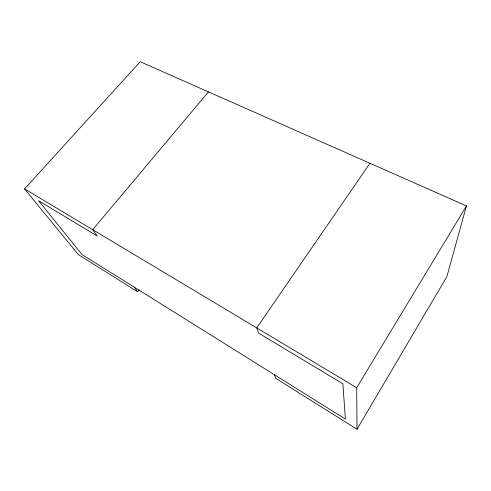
<?xml version="1.0" encoding="UTF-8"?>
<svg xmlns="http://www.w3.org/2000/svg" width="491" height="491" viewBox="0 0 491 491"><rect width="100%" height="100%" fill="white"/><g stroke="black" fill="none" stroke-linecap="round" stroke-linejoin="round"><path stroke-width="0.74" d="M139.021 289.942L137.603 291.758L78.333 254.608L24.55 188.9L140.217 61.731L466.45 205.925L446.847 276.709L357.006 429.269L275.795 378.371L274.426 374.743M357.006 429.269L356.693 387.737L466.45 205.925M369.95 163.27L256.719 327.89L258.72 333.186L342.853 383.809L345.412 419.093L82.009 254.528L38.568 200.733L97.298 236.067L92.676 229.684L208.454 91.891M24.55 188.9L356.693 387.737M134.313 287.204L137.603 291.758"/></g></svg>
